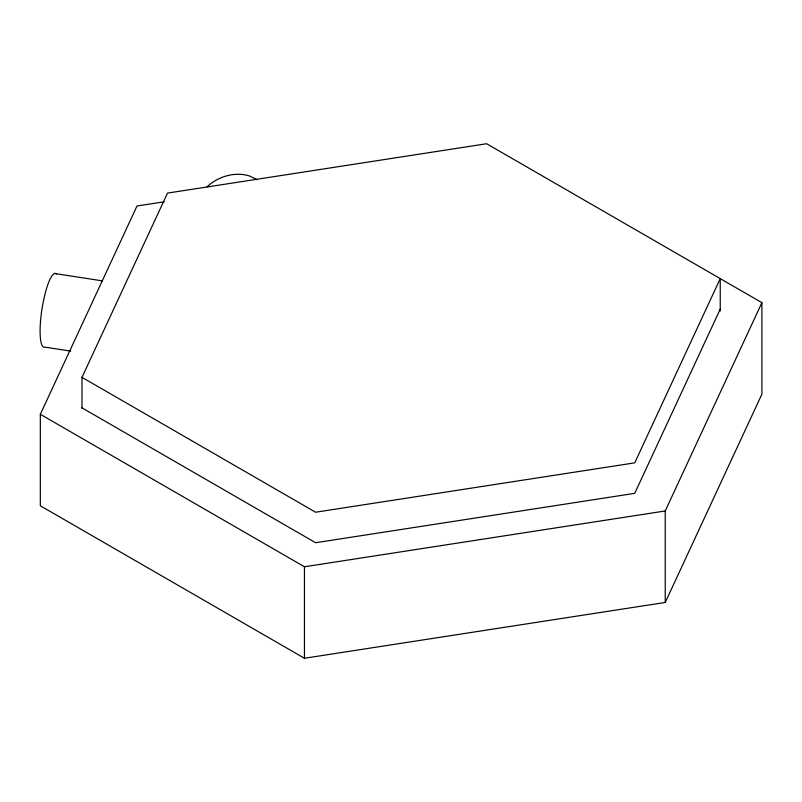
<?xml version="1.0" encoding="UTF-8"?>
<svg xmlns="http://www.w3.org/2000/svg" width="802" height="802" viewBox="0 0 802 802"><rect width="100%" height="100%" fill="white"/><g stroke="black" fill="none" stroke-linecap="round" stroke-linejoin="round"><path stroke-width="1.2" d="M81.994 408.469L81.994 377.351L167.508 193.102L486.624 143.738L761.9 302.665L761.9 394.153L665.229 602.452L304.449 658.262L40.331 505.781L40.331 414.293L137.002 205.994L164.189 201.793M720.236 309.111L634.733 493.35L315.607 542.723L81.994 407.847M665.229 602.452L665.229 510.964L761.9 302.665M40.331 414.293L304.449 566.773L665.229 510.964M54.596 273.482L102.496 280.89M70.726 351.126L44.932 347.136A37.353 7.89 -81.2 0 1 42.927 303.467L44.932 294.314A37.353 7.89 -81.2 0 1 56.601 274.013M257.201 179.768L249.723 176.069A37.353 29.453 -24.9 0 0 207.016 186.836M81.994 377.351L315.607 512.227L634.733 462.854L720.236 278.615L720.236 310.975M304.449 566.773L304.449 658.262"/></g></svg>
